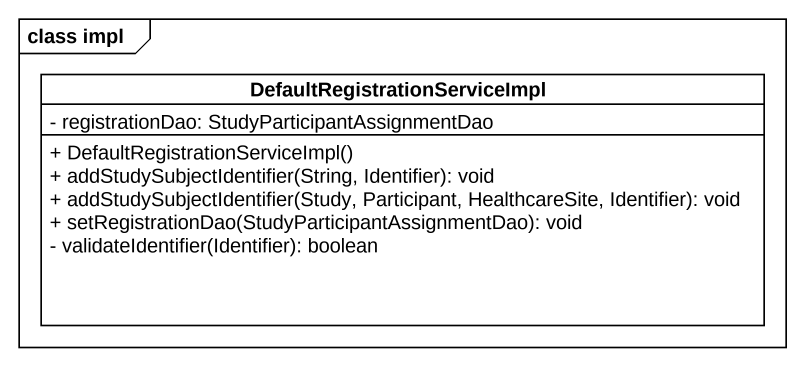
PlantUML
@startuml
mainframe class impl
hide circle
hide empty members
skinparam classAttributeIconSize 0
class "DefaultRegistrationServiceImpl" as DefaultRegistrationServiceIm {
  - registrationDao: StudyParticipantAssignmentDao
  + DefaultRegistrationServiceImpl()
  + addStudySubjectIdentifier(String, Identifier): void
  + addStudySubjectIdentifier(Study, Participant, HealthcareSite, Identifier): void
  + setRegistrationDao(StudyParticipantAssignmentDao): void
  - validateIdentifier(Identifier): boolean
}
@enduml
